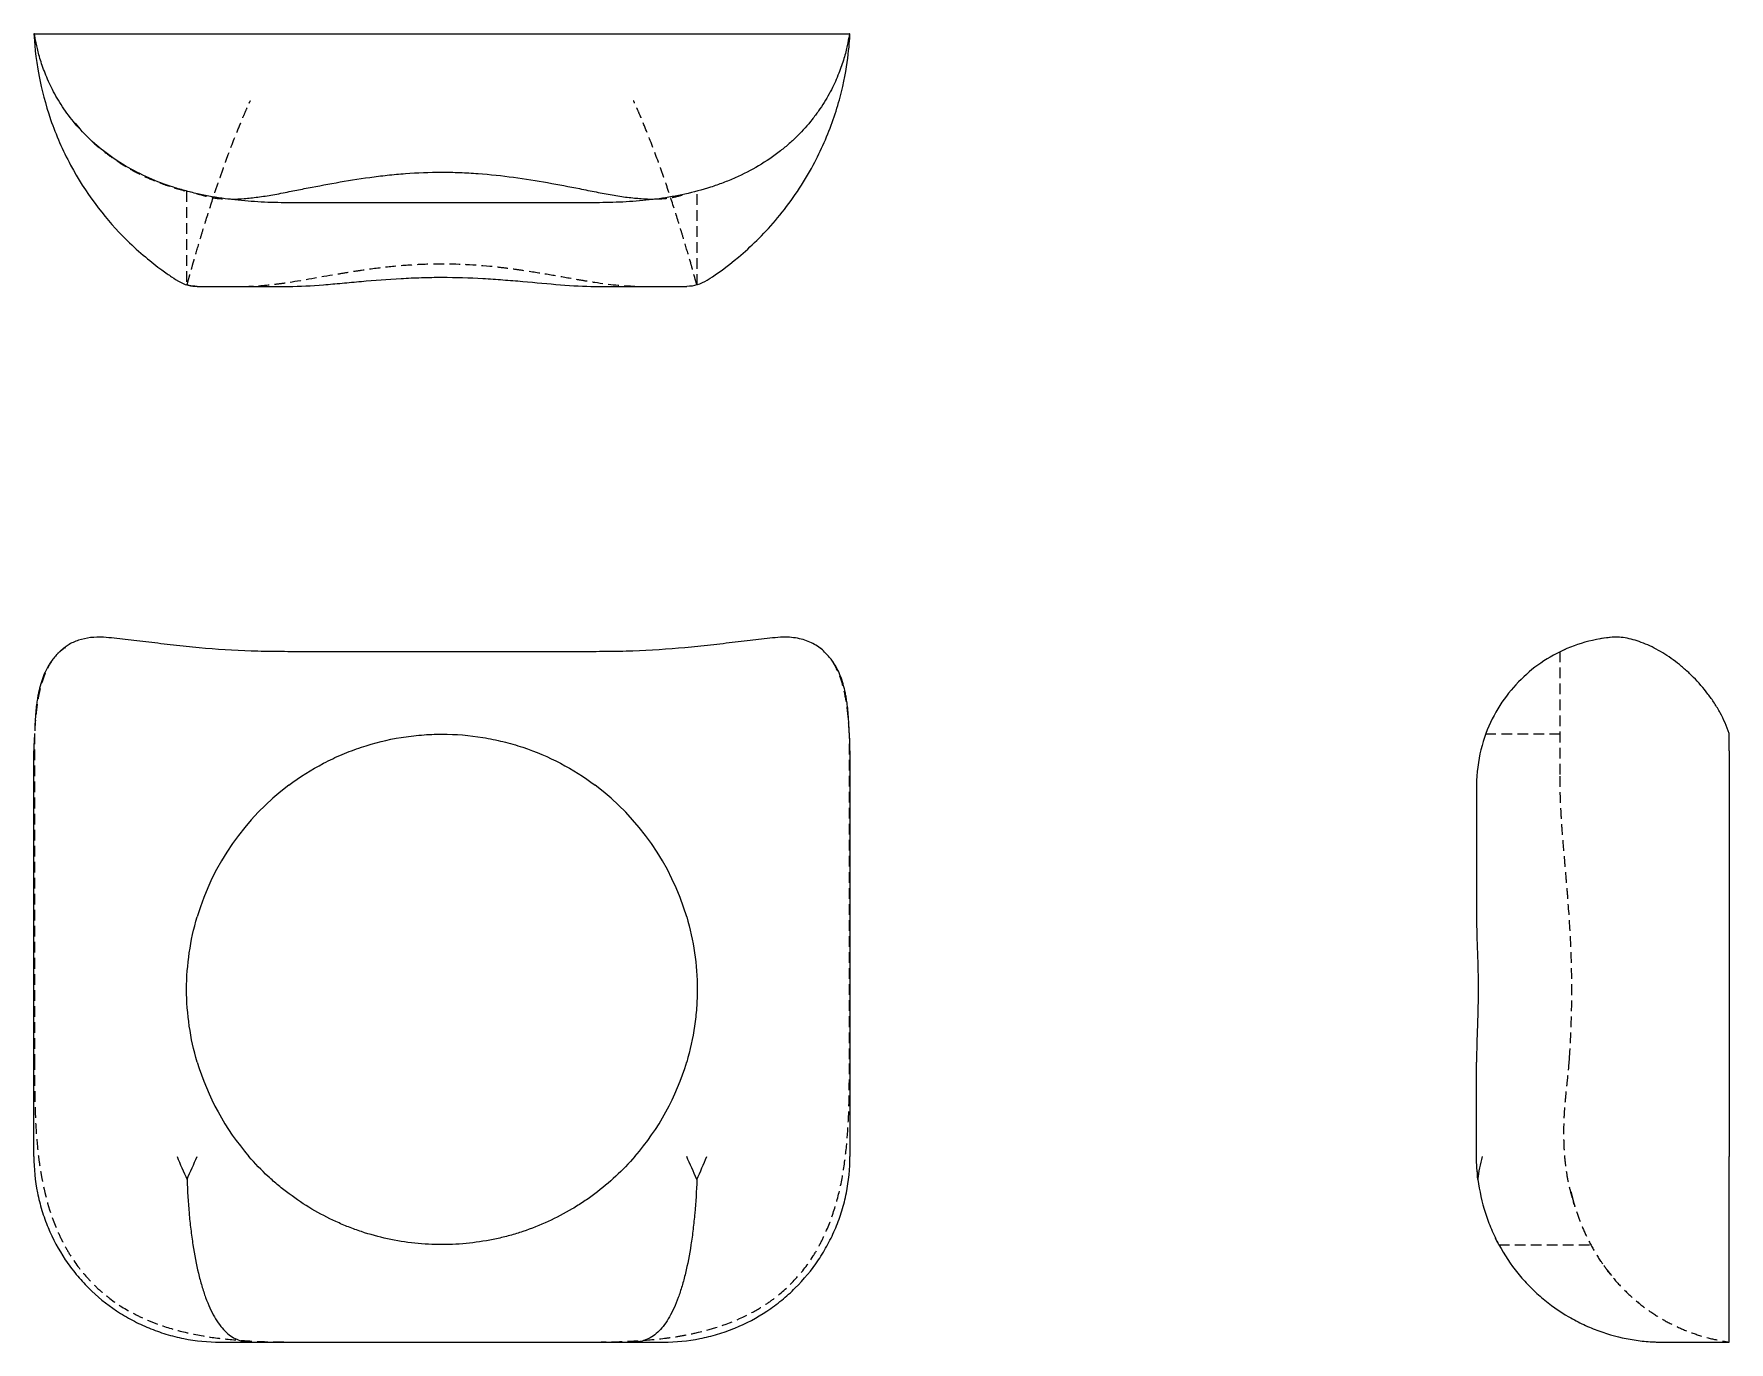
# Model space of a CAD drawing. Header units: millimetres. Extents: x 34 to 236, y 15 to 171.
import ezdxf

# ---------------------------------------------------------------- set-up
doc = ezdxf.new("R2010")
doc.units = ezdxf.units.MM
doc.linetypes.add('HIDDEN', pattern=[1.905, 1.27, -0.635])

msp = doc.modelspace()

# ---------------------------------------------------------------- linework, layer by layer
at = {"color": 7, "linetype": 'HIDDEN', "lineweight": 18}
for p, q in [((34.48, 170.82), (34.48, 170.82)), ((34.56, 170.82), (34.56, 170.82)), ((131.34, 170.82), (131.34, 170.82)), ((131.41, 170.82), (131.41, 170.82)), ((52.62, 152.15), (52.62, 141.02)), ((113.27, 141.01), (113.27, 152.15)), ((215.76, 82.85), (215.76, 97.43)), ((34.56, 87.71), (34.54, 87.5)), ((34.56, 87.71), (34.56, 49.03)), ((131.35, 87.49), (131.34, 87.71)), ((131.34, 49.03), (131.34, 87.71)), ((215.76, 87.63), (206.9, 87.63)), ((206.01, 34.69), (205.89, 35.93)), ((217.03, 33.28), (217.39, 31.96)), ((217.36, 32.05), (217.44, 31.77)), ((217.44, 31.77), (217.36, 32.03)), ((217.44, 31.77), (217.53, 31.51)), ((208.47, 26.98), (219.39, 26.98)), ((221.27, 24.05), (221.85, 23.33)), ((224.98, 20.18), (225.18, 20.01)), ((66.6, 15.41), (99.29, 15.41))]:
    msp.add_line(p, q, dxfattribs=at)
at = {"color": 7, "linetype": 'Continuous', "lineweight": 25}
for p, q in [((66.6, 170.82), (99.29, 170.82)), ((39.37, 160.21), (39.97, 159.5)), ((99.29, 150.76), (66.6, 150.76)), ((53.88, 140.83), (64.75, 140.83)), ((101.14, 140.83), (112.02, 140.83)), ((99.29, 97.43), (66.6, 97.43)), ((34.48, 37.46), (34.48, 85.65)), ((131.41, 85.65), (131.41, 37.46)), ((235.82, 85.65), (235.82, 37.46)), ((205.83, 81.57), (205.83, 65.93)), ((205.83, 37.46), (205.83, 48.68)), ((56.61, 15.41), (60.19, 15.41)), ((60.19, 15.41), (105.71, 15.41)), ((105.71, 15.41), (109.28, 15.41)), ((227.89, 15.41), (235.82, 15.41))]:
    msp.add_line(p, q, dxfattribs=at)
at = {"color": 7, "linetype": 'HIDDEN', "lineweight": 18, "flags": 128}
msp.add_lwpolyline([(235.82, 15.41), (235.82, 15.41)], dxfattribs=at)
at = {"color": 7, "linetype": 'Continuous', "lineweight": 25}
for start, end in [(126.8699, 163.4654), (16.5286, 53.1301), (196.5346, 220.8852), (319.1148, 343.4714)]:
    msp.add_arc((82.95, 57.31), 30.32, start, end, dxfattribs=at)
for points, knots in [([(34.48, 170.82), (34.53, 169.9), (34.73, 166.9), (36.29, 160.68), (37.91, 156.98), (38.84, 155.24)], [-0.8341613, -0.8341613, -0.8341613, -0.8341613, -0.4766636, -0.2383318, 0, 0, 0, 0]), ([(42.73, 156.93), (42.02, 157.49), (41.35, 158.08), (40.1, 159.32), (39.51, 159.99), (38.45, 161.32), (37.98, 162), (37.34, 163.02), (37.14, 163.36), (36.77, 164.04), (36.6, 164.37), (36.29, 165.03), (36.14, 165.35), (35.87, 165.99), (35.75, 166.31), (35.41, 167.22), (35.23, 167.8), (35.01, 168.59), (34.95, 168.84), (34.84, 169.32), (34.79, 169.54), (34.66, 170.18), (34.6, 170.54), (34.56, 170.83)], [0, 0, 0, 0, 0.125, 0.125, 0.25, 0.25, 0.375, 0.375, 0.4375, 0.4375, 0.5, 0.5, 0.5625, 0.5625, 0.625, 0.625, 0.75, 0.75, 0.8125, 0.8125, 0.875, 0.875, 1, 1, 1, 1]), ([(34.56, 170.82), (34.56, 170.82), (34.56, 170.82), (34.7, 170.82), (34.78, 170.82), (34.95, 170.82), (35.01, 170.82), (35.16, 170.82), (35.25, 170.82), (35.75, 170.82), (36.34, 170.82), (37.48, 170.82), (37.73, 170.82), (38.27, 170.82), (38.55, 170.82), (39.47, 170.82), (40.17, 170.82), (41.34, 170.82), (41.75, 170.82), (42.6, 170.82), (43.05, 170.82), (44.42, 170.82), (45.39, 170.82), (46.93, 170.82), (47.45, 170.82), (48.51, 170.82), (49.04, 170.82), (50.67, 170.82), (51.77, 170.82), (54, 170.82), (55.14, 170.82), (57.42, 170.82), (58.57, 170.82), (62, 170.82), (64.3, 170.82), (66.6, 170.82)], [0, 0, 0, 0, 0.125, 0.125, 0.1875, 0.1875, 0.21875, 0.21875, 0.25, 0.25, 0.375, 0.375, 0.40625, 0.40625, 0.4375, 0.4375, 0.5, 0.5, 0.53125, 0.53125, 0.5625, 0.5625, 0.625, 0.625, 0.65625, 0.65625, 0.6875, 0.6875, 0.75, 0.75, 0.8125, 0.8125, 0.875, 0.875, 1, 1, 1, 1]), ([(99.29, 170.82), (101.59, 170.82), (103.88, 170.82), (107.32, 170.82), (108.46, 170.82), (110.17, 170.82), (110.73, 170.82), (111.87, 170.82), (112.44, 170.82), (115.25, 170.82), (117.42, 170.82), (119.99, 170.82), (120.5, 170.82), (121.47, 170.82), (121.94, 170.82), (123.31, 170.82), (124.16, 170.82), (125.73, 170.82), (126.43, 170.82), (127.35, 170.82), (127.63, 170.82), (128.17, 170.82), (128.41, 170.82), (129.1, 170.82), (129.47, 170.82), (130.1, 170.82), (130.35, 170.82), (130.74, 170.82), (130.89, 170.82), (131.11, 170.82), (131.19, 170.82), (131.34, 170.82), (131.34, 170.82), (131.34, 170.82)], [0, 0, 0, 0, 0.125, 0.125, 0.1875, 0.1875, 0.21875, 0.21875, 0.25, 0.25, 0.375, 0.375, 0.40625, 0.40625, 0.4375, 0.4375, 0.5, 0.5, 0.5625, 0.5625, 0.59375, 0.59375, 0.625, 0.625, 0.6875, 0.6875, 0.75, 0.75, 0.8125, 0.8125, 0.875, 0.875, 1, 1, 1, 1]), ([(131.34, 170.83), (131.29, 170.54), (131.23, 170.18), (131.11, 169.55), (131.06, 169.32), (130.94, 168.84), (130.88, 168.58), (130.66, 167.78), (130.48, 167.21), (130.14, 166.3), (130.02, 165.99), (129.75, 165.34), (129.6, 165.02), (129.13, 164.03), (128.76, 163.36), (128.13, 162.35), (127.91, 162.01), (127.43, 161.33), (127.18, 160.99), (126.38, 159.98), (125.8, 159.34), (124.87, 158.4), (124.54, 158.1), (123.87, 157.5), (123.52, 157.21), (123.16, 156.94)], [0, 0, 0, 0, 0.125, 0.125, 0.1875, 0.1875, 0.25, 0.25, 0.375, 0.375, 0.4375, 0.4375, 0.5, 0.5, 0.625, 0.625, 0.6875, 0.6875, 0.75, 0.75, 0.875, 0.875, 0.9375, 0.9375, 1, 1, 1, 1]), ([(127.05, 155.24), (127.99, 156.98), (129.19, 159.76), (130.55, 164.25), (131.25, 168.22), (131.38, 170.21), (131.41, 170.82)], [4.1173517, 4.1173517, 4.1173517, 4.1173517, 4.3556808, 4.4748454, 4.7131745, 4.9515036, 4.9515036, 4.9515036, 4.9515036]), ([(38.84, 155.24), (40.59, 151.98), (44.23, 147.21), (48.15, 143.92), (49.99, 142.55), (51.05, 141.82), (51.49, 141.54), (51.49, 141.54)], [0, 0, 0, 0, 0.444014, 0.740024, 0.777025, 0.888029, 1.036034, 1.036034, 1.036034, 1.036034]), ([(66.6, 150.76), (65.55, 150.76), (64.5, 150.76), (62.4, 150.8), (61.35, 150.85), (58.22, 151.07), (56.15, 151.34), (53.59, 151.9), (53.08, 152.03), (52.07, 152.3), (51.56, 152.45), (50.05, 152.93), (49.07, 153.3), (47.17, 154.15), (46.24, 154.62), (44.44, 155.69), (43.57, 156.28), (42.73, 156.93)], [0, 0, 0, 0, 0.125, 0.125, 0.25, 0.25, 0.5, 0.5, 0.5625, 0.5625, 0.625, 0.625, 0.75, 0.75, 0.875, 0.875, 1, 1, 1, 1]), ([(123.16, 156.94), (122.33, 156.28), (121.46, 155.69), (119.66, 154.63), (118.74, 154.15), (117.31, 153.52), (116.82, 153.32), (115.84, 152.95), (115.35, 152.77), (113.84, 152.29), (112.83, 152.02), (109.78, 151.35), (107.71, 151.07), (104.56, 150.85), (103.51, 150.81), (101.4, 150.76), (100.35, 150.76), (99.29, 150.76)], [0, 0, 0, 0, 0.125, 0.125, 0.25, 0.25, 0.3125, 0.3125, 0.375, 0.375, 0.5, 0.5, 0.75, 0.75, 0.875, 0.875, 1, 1, 1, 1]), ([(114.4, 141.54), (114.4, 141.54), (115.21, 142.03), (118.66, 144.52), (123.15, 149.05), (125.89, 153.07), (127.05, 155.24)], [0, 0, 0, 0, 0.148003, 0.44401, 0.740016, 1.036023, 1.036023, 1.036023, 1.036023]), ([(66.6, 152.44), (67.82, 152.67), (69.07, 152.92), (71.66, 153.38), (72.99, 153.59), (75.05, 153.88), (75.75, 153.96), (77.17, 154.12), (77.89, 154.18), (80.03, 154.34), (81.46, 154.4), (83.62, 154.4), (84.34, 154.39), (85.79, 154.33), (86.51, 154.29), (88.68, 154.13), (90.09, 153.98), (92.84, 153.6), (94.18, 153.39), (96.81, 152.92), (98.07, 152.67), (99.29, 152.44)], [0, 0, 0, 0, 0.125, 0.125, 0.25, 0.25, 0.3125, 0.3125, 0.375, 0.375, 0.5, 0.5, 0.5625, 0.5625, 0.625, 0.625, 0.75, 0.75, 0.875, 0.875, 1, 1, 1, 1]), ([(57.64, 151.22), (57.76, 151.22), (58.31, 151.19), (59.45, 151.26), (61.07, 151.42), (62.86, 151.7), (64.71, 152.06), (66, 152.32), (66.6, 152.44)], [0, 0, 0, 0, 0.0538317, 0.2431998, 0.4341352, 0.6299336, 0.8273329, 1, 1, 1, 1]), ([(99.29, 152.44), (99.96, 152.3), (101.3, 152.04), (103.19, 151.67), (104.99, 151.4), (106.61, 151.25), (107.74, 151.19), (108.27, 151.22), (108.39, 151.22)], [0, 0, 0, 0, 0.188266, 0.377748, 0.571453, 0.766862, 0.94959, 1, 1, 1, 1]), ([(51.49, 141.54), (51.89, 141.28), (52.68, 140.94), (53.52, 140.83), (53.88, 140.83)], [0, 0, 0, 0, 0.571429, 1, 1, 1, 1]), ([(53.88, 140.83), (53.46, 140.83), (53.15, 140.89), (52.73, 140.98), (52.62, 141.02), (52.62, 141.02)], [0, 0, 0, 0, 0.5, 0.5, 1, 1, 1, 1]), ([(64.75, 140.83), (66.07, 140.83), (67.45, 140.91), (69.6, 141.08), (70.33, 141.15), (71.83, 141.28), (72.6, 141.35), (74.92, 141.56), (76.49, 141.68), (78.89, 141.81), (79.7, 141.85), (80.92, 141.88), (81.33, 141.89), (82.14, 141.91), (82.56, 141.91), (84.6, 141.91), (86.22, 141.86), (88.62, 141.73), (89.41, 141.67), (90.59, 141.58), (90.99, 141.55), (91.77, 141.49), (92.16, 141.45), (94.1, 141.28), (95.59, 141.14), (98.45, 140.91), (99.82, 140.83), (101.14, 140.83)], [0, 0, 0, 0, 0.125, 0.125, 0.1875, 0.1875, 0.25, 0.25, 0.375, 0.375, 0.4375, 0.4375, 0.46875, 0.46875, 0.5, 0.5, 0.625, 0.625, 0.6875, 0.6875, 0.71875, 0.71875, 0.75, 0.75, 0.875, 0.875, 1, 1, 1, 1]), ([(114.4, 141.54), (114.05, 141.31), (113.66, 141.13), (112.86, 140.89), (112.44, 140.83), (112.02, 140.83)], [0, 0, 0, 0, 0.5, 0.5, 1, 1, 1, 1]), ([(42.73, 99.14), (42.22, 99.15), (41.17, 99.16), (39.77, 98.81), (38.74, 98.39), (38.25, 97.98), (38.11, 97.86)], [0, 0, 0, 0, 0.286519, 0.580982, 0.876469, 1, 1, 1, 1]), ([(66.6, 97.43), (65.55, 97.43), (64.5, 97.43), (62.4, 97.45), (61.35, 97.47), (58.22, 97.58), (56.15, 97.71), (53.59, 97.94), (53.08, 97.99), (52.07, 98.09), (51.56, 98.15), (50.05, 98.32), (49.07, 98.44), (47.17, 98.67), (46.24, 98.79), (44.44, 98.99), (43.57, 99.08), (42.73, 99.14)], [0, 0, 0, 0, 0.125, 0.125, 0.25, 0.25, 0.5, 0.5, 0.5625, 0.5625, 0.625, 0.625, 0.75, 0.75, 0.875, 0.875, 1, 1, 1, 1]), ([(123.16, 99.14), (122.33, 99.08), (121.46, 98.99), (119.66, 98.79), (118.74, 98.67), (117.31, 98.5), (116.82, 98.44), (115.84, 98.32), (115.35, 98.26), (113.84, 98.09), (112.83, 97.99), (109.78, 97.71), (107.71, 97.58), (104.56, 97.47), (103.51, 97.45), (101.4, 97.43), (100.35, 97.43), (99.29, 97.43)], [0, 0, 0, 0, 0.125, 0.125, 0.25, 0.25, 0.3125, 0.3125, 0.375, 0.375, 0.5, 0.5, 0.75, 0.75, 0.875, 0.875, 1, 1, 1, 1]), ([(128.03, 97.71), (127.81, 97.87), (127.39, 98.21), (126.65, 98.58), (125.84, 98.88), (124.96, 99.08), (124.06, 99.17), (123.44, 99.15), (123.16, 99.14)], [0, 0, 0, 0, 0.1690868, 0.3369444, 0.5047878, 0.6790487, 0.853282, 1, 1, 1, 1]), ([(221.94, 99.14), (219.39, 98.92), (214.67, 97.38), (209.34, 92.85), (206.42, 87.34), (205.83, 83.02), (205.83, 81.57)], [0, 0, 0, 0, 0.296006, 0.592013, 0.888019, 1.036023, 1.036023, 1.036023, 1.036023]), ([(221.94, 99.14), (221.49, 99.09), (220.94, 99.04), (220.49, 98.95), (220.4, 98.93)], [0, 0, 0, 0, 0.813894, 1, 1, 1, 1]), ([(235.83, 87.71), (235.54, 88.57), (235.18, 89.38), (234.55, 90.56), (234.32, 90.94), (233.84, 91.69), (233.58, 92.05), (232.78, 93.11), (232.21, 93.77), (231.3, 94.69), (230.99, 94.98), (230.34, 95.55), (230.02, 95.83), (229.03, 96.59), (228.36, 97.05), (227.35, 97.64), (227.01, 97.82), (226.33, 98.16), (225.99, 98.31), (224.98, 98.71), (224.34, 98.9), (223.4, 99.08), (223.1, 99.13), (222.5, 99.17), (222.21, 99.16), (221.94, 99.14)], [0, 0, 0, 0, 0.125, 0.125, 0.1875, 0.1875, 0.25, 0.25, 0.375, 0.375, 0.4375, 0.4375, 0.5, 0.5, 0.625, 0.625, 0.6875, 0.6875, 0.75, 0.75, 0.875, 0.875, 0.9375, 0.9375, 1, 1, 1, 1]), ([(38.08, 97.89), (37.99, 97.82), (37.77, 97.66), (37.26, 97.19), (36.58, 96.4), (35.95, 95.35), (35.52, 94.32), (35.21, 93.36), (35.02, 92.51), (34.88, 91.76), (34.78, 91.08), (34.69, 90.19), (34.62, 89.19), (34.59, 88.45), (34.58, 88.11)], [0, 0, 0, 0, 0.033481, 0.071843, 0.187462, 0.316723, 0.412799, 0.512455, 0.609696, 0.660102, 0.72682, 0.811898, 0.915039, 1, 1, 1, 1]), ([(131.31, 88.17), (131.3, 88.49), (131.27, 89.21), (131.2, 90.2), (131.1, 91.09), (131, 91.78), (130.9, 92.36), (130.79, 92.88), (130.62, 93.54), (130.37, 94.34), (129.94, 95.35), (129.31, 96.42), (128.55, 97.26), (128.01, 97.76), (127.76, 97.92), (127.73, 97.94)], [0, 0, 0, 0, 0.080198, 0.182833, 0.268265, 0.335267, 0.386024, 0.434761, 0.483846, 0.581375, 0.674742, 0.801531, 0.920774, 0.988915, 1, 1, 1, 1]), ([(215.82, 97.46), (215.82, 97.46), (215.73, 97.42), (215.74, 97.42), (215.76, 97.43)], [0, 0, 0, 0, 0.074065, 1, 1, 1, 1]), ([(216.41, 97.73), (216.39, 97.72), (216.3, 97.68), (216.26, 97.66), (216.23, 97.65)], [0, 0, 0, 0, 0.247473, 1, 1, 1, 1]), ([(34.54, 87.5), (34.54, 87.4), (34.52, 87.13), (34.5, 86.68), (34.48, 86.17), (34.48, 85.83), (34.48, 85.65)], [0, 0, 0, 0, 0.164651, 0.442793, 0.721354, 1, 1, 1, 1]), ([(64.75, 81.57), (66.07, 82.55), (67.45, 83.42), (69.6, 84.55), (70.33, 84.89), (71.83, 85.53), (72.6, 85.82), (74.92, 86.59), (76.49, 86.98), (78.89, 87.37), (79.7, 87.47), (80.92, 87.56), (81.33, 87.59), (82.14, 87.62), (82.56, 87.63), (84.6, 87.63), (86.22, 87.5), (88.62, 87.11), (89.41, 86.94), (90.59, 86.65), (90.99, 86.55), (91.77, 86.32), (92.16, 86.2), (94.1, 85.55), (95.59, 84.92), (98.45, 83.42), (99.82, 82.55), (101.14, 81.57)], [0, 0, 0, 0, 0.125, 0.125, 0.1875, 0.1875, 0.25, 0.25, 0.375, 0.375, 0.4375, 0.4375, 0.46875, 0.46875, 0.5, 0.5, 0.625, 0.625, 0.6875, 0.6875, 0.71875, 0.71875, 0.75, 0.75, 0.875, 0.875, 1, 1, 1, 1]), ([(131.41, 85.65), (131.41, 85.83), (131.41, 86.17), (131.4, 86.68), (131.38, 87.12), (131.36, 87.39), (131.35, 87.49)], [0, 0, 0, 0, 0.280048, 0.560166, 0.840605, 1, 1, 1, 1]), ([(53.88, 48.68), (53.46, 50.09), (53.15, 51.51), (52.73, 54.38), (52.62, 55.84), (52.62, 58.78), (52.73, 60.23), (53.15, 63.11), (53.46, 64.53), (53.88, 65.94)], [0, 0, 0, 0, 0.25, 0.25, 0.5, 0.5, 0.75, 0.75, 1, 1, 1, 1]), ([(112.02, 65.93), (112.43, 64.53), (112.75, 63.1), (113.16, 60.23), (113.27, 58.78), (113.27, 56.58), (113.24, 55.85), (113.14, 54.39), (113.06, 53.67), (112.75, 51.51), (112.43, 50.09), (112.02, 48.68)], [0, 0, 0, 0, 0.25, 0.25, 0.5, 0.5, 0.625, 0.625, 0.75, 0.75, 1, 1, 1, 1]), ([(205.83, 65.93), (205.83, 64.53), (205.89, 63.1), (205.98, 60.23), (206.02, 58.78), (206.02, 56.58), (206.01, 55.85), (205.98, 54.39), (205.96, 53.67), (205.89, 51.51), (205.83, 50.09), (205.83, 48.68)], [0, 0, 0, 0, 0.25, 0.25, 0.5, 0.5, 0.625, 0.625, 0.75, 0.75, 1, 1, 1, 1]), ([(34.48, 37.46), (34.48, 36), (34.63, 34.57), (35.05, 32.45), (35.22, 31.75), (35.65, 30.36), (35.89, 29.67), (36.73, 27.67), (37.41, 26.4), (38.41, 24.9), (38.62, 24.61), (39.05, 24.02), (39.28, 23.74), (39.97, 22.89), (40.46, 22.36), (41.99, 20.83), (43.1, 19.92), (44.61, 18.92), (44.92, 18.72), (45.55, 18.35), (45.86, 18.17), (46.82, 17.66), (47.47, 17.36), (48.8, 16.81), (49.48, 16.57), (50.86, 16.15), (51.57, 15.97), (53.71, 15.55), (55.15, 15.41), (56.61, 15.41)], [0, 0, 0, 0, 0.125, 0.125, 0.1875, 0.1875, 0.25, 0.25, 0.375, 0.375, 0.40625, 0.40625, 0.4375, 0.4375, 0.5, 0.5, 0.625, 0.625, 0.65625, 0.65625, 0.6875, 0.6875, 0.75, 0.75, 0.8125, 0.8125, 0.875, 0.875, 1, 1, 1, 1]), ([(105.87, 37.46), (104.43, 35.79), (102.84, 34.32), (100.69, 32.71), (100.25, 32.4), (99.35, 31.8), (98.89, 31.51), (97.49, 30.68), (96.53, 30.18), (94.58, 29.28), (93.58, 28.89), (92.05, 28.38), (91.53, 28.22), (90.48, 27.93), (89.95, 27.8), (87.29, 27.22), (85.15, 26.99), (81.9, 26.98), (80.81, 27.04), (78.63, 27.27), (77.55, 27.45), (75.44, 27.91), (74.4, 28.19), (72.87, 28.7), (72.36, 28.89), (71.35, 29.28), (70.85, 29.5), (68.39, 30.62), (66.55, 31.71), (64.38, 33.33), (63.96, 33.66), (63.12, 34.36), (62.71, 34.72), (61.5, 35.84), (60.74, 36.63), (60.02, 37.46)], [0, 0, 0, 0, 0.125, 0.125, 0.15625, 0.15625, 0.1875, 0.1875, 0.25, 0.25, 0.3125, 0.3125, 0.34375, 0.34375, 0.375, 0.375, 0.5, 0.5, 0.5625, 0.5625, 0.625, 0.625, 0.6875, 0.6875, 0.71875, 0.71875, 0.75, 0.75, 0.875, 0.875, 0.90625, 0.90625, 0.9375, 0.9375, 1, 1, 1, 1]), ([(109.28, 15.41), (110.74, 15.41), (112.17, 15.55), (114.29, 15.96), (114.99, 16.14), (116.38, 16.55), (117.07, 16.8), (119.08, 17.62), (120.35, 18.3), (122.15, 19.49), (122.74, 19.92), (123.87, 20.85), (124.4, 21.33), (125.94, 22.86), (126.85, 23.96), (128.07, 25.77), (128.44, 26.4), (129.13, 27.67), (129.75, 28.97), (130.24, 30.33), (130.66, 31.71), (130.84, 32.41), (131.27, 34.56), (131.41, 36), (131.41, 37.46)], [0, 0, 0, 0, 0.125, 0.125, 0.1875, 0.1875, 0.25, 0.25, 0.375, 0.375, 0.4375, 0.4375, 0.5, 0.5, 0.625, 0.625, 0.6875, 0.6875, 0.75, 0.8125, 0.8125, 0.875, 0.875, 1, 1, 1, 1]), ([(235.82, 15.41), (235.82, 15.41), (235.82, 15.55), (235.82, 15.96), (235.82, 16.14), (235.82, 16.55), (235.82, 16.8), (235.82, 17.62), (235.82, 18.3), (235.82, 19.49), (235.82, 19.92), (235.82, 20.85), (235.82, 21.33), (235.82, 22.86), (235.82, 23.96), (235.82, 25.77), (235.82, 26.4), (235.82, 27.67), (235.82, 28.97), (235.82, 30.33), (235.82, 31.71), (235.82, 32.41), (235.82, 34.56), (235.82, 36), (235.82, 37.46)], [0, 0, 0, 0, 0.125, 0.125, 0.1875, 0.1875, 0.25, 0.25, 0.375, 0.375, 0.4375, 0.4375, 0.5, 0.5, 0.625, 0.625, 0.6875, 0.6875, 0.75, 0.8125, 0.8125, 0.875, 0.875, 1, 1, 1, 1]), ([(52.67, 34.74), (52.72, 33.36), (52.8, 32.03), (52.97, 30.08), (53.04, 29.44), (53.19, 28.18), (53.28, 27.56), (53.56, 25.76), (53.77, 24.64), (54.15, 23.07), (54.28, 22.56), (54.57, 21.59), (54.72, 21.13), (55.2, 19.83), (55.54, 19.06), (56.11, 18.07), (56.31, 17.76), (56.72, 17.2), (56.94, 16.95), (57.59, 16.29), (58.06, 15.96), (58.82, 15.63), (59.08, 15.54), (59.49, 15.46), (59.62, 15.44), (59.83, 15.42), (59.9, 15.41), (60.04, 15.41), (60.12, 15.41), (60.19, 15.41)], [0, 0, 0, 0, 0.125, 0.125, 0.1875, 0.1875, 0.25, 0.25, 0.375, 0.375, 0.4375, 0.4375, 0.5, 0.5, 0.625, 0.625, 0.6875, 0.6875, 0.75, 0.75, 0.875, 0.875, 0.9375, 0.9375, 0.96875, 0.96875, 0.984375, 0.984375, 1, 1, 1, 1]), ([(113.22, 34.74), (113.18, 33.36), (113.09, 32.03), (112.92, 30.08), (112.85, 29.44), (112.7, 28.18), (112.62, 27.56), (112.34, 25.76), (112.12, 24.64), (111.74, 23.07), (111.61, 22.56), (111.32, 21.59), (111.17, 21.13), (110.7, 19.83), (110.35, 19.06), (109.78, 18.07), (109.58, 17.76), (109.17, 17.2), (108.96, 16.95), (108.3, 16.29), (107.83, 15.96), (107.07, 15.63), (106.81, 15.54), (106.41, 15.46), (106.27, 15.44), (106.06, 15.42), (105.99, 15.41), (105.85, 15.41), (105.78, 15.41), (105.71, 15.41)], [0, 0, 0, 0, 0.125, 0.125, 0.1875, 0.1875, 0.25, 0.25, 0.375, 0.375, 0.4375, 0.4375, 0.5, 0.5, 0.625, 0.625, 0.6875, 0.6875, 0.75, 0.75, 0.875, 0.875, 0.9375, 0.9375, 0.96875, 0.96875, 0.984375, 0.984375, 1, 1, 1, 1]), ([(206, 34.74), (206.17, 33.36), (206.47, 32.03), (207.09, 30.08), (207.33, 29.44), (207.87, 28.18), (208.17, 27.56), (209.14, 25.76), (209.89, 24.64), (211.16, 23.07), (211.61, 22.56), (212.56, 21.59), (213.05, 21.13), (214.57, 19.83), (215.65, 19.06), (217.37, 18.07), (217.96, 17.76), (219.15, 17.2), (219.75, 16.95), (221.58, 16.29), (222.82, 15.96), (224.72, 15.63), (225.36, 15.54), (226.31, 15.46), (226.62, 15.44), (227.1, 15.42), (227.26, 15.41), (227.57, 15.41), (227.73, 15.41), (227.89, 15.41)], [0, 0, 0, 0, 0.125, 0.125, 0.1875, 0.1875, 0.25, 0.25, 0.375, 0.375, 0.4375, 0.4375, 0.5, 0.5, 0.625, 0.625, 0.6875, 0.6875, 0.75, 0.75, 0.875, 0.875, 0.9375, 0.9375, 0.96875, 0.96875, 0.984375, 0.984375, 1, 1, 1, 1])]:
    msp.add_open_spline(points, degree=3, knots=knots, dxfattribs=at)
for points in [[(34.56, 170.82), (34.5, 170.82), (34.48, 170.82), (34.48, 170.82)], [(131.41, 170.82), (131.41, 170.82), (131.39, 170.82), (131.34, 170.82)], [(235.82, 85.65), (235.82, 86.34), (235.82, 87.03), (235.82, 87.71)], [(51.49, 37.46), (51.85, 36.55), (52.25, 35.64), (52.67, 34.74)], [(52.67, 34.74), (53.07, 35.65), (53.47, 36.55), (53.88, 37.46)], [(113.22, 34.74), (112.83, 35.65), (112.42, 36.55), (112.02, 37.46)], [(113.22, 34.74), (113.64, 35.64), (114.04, 36.55), (114.4, 37.46)], [(206, 34.74), (205.89, 35.65), (205.83, 36.55), (205.83, 37.46)], [(206, 34.74), (206.12, 35.64), (206.3, 36.55), (206.54, 37.46)]]:
    msp.add_open_spline(points, degree=3, dxfattribs=at)
at = {"color": 7, "linetype": 'HIDDEN', "lineweight": 18}
for points, knots in [([(52.67, 141), (52.72, 141.17), (52.8, 141.47), (52.97, 142.09), (53.04, 142.33), (53.19, 142.87), (53.28, 143.17), (53.56, 144.14), (53.77, 144.89), (54.15, 146.16), (54.28, 146.61), (54.57, 147.56), (54.72, 148.05), (55.2, 149.57), (55.54, 150.65), (56.11, 152.37), (56.31, 152.96), (56.72, 154.15), (56.94, 154.75), (57.59, 156.58), (58.06, 157.82), (58.82, 159.72), (59.08, 160.36), (59.49, 161.31), (59.62, 161.62), (59.83, 162.1), (59.9, 162.26), (60.04, 162.57), (60.12, 162.73), (60.19, 162.89)], [0, 0, 0, 0, 0.125, 0.125, 0.1875, 0.1875, 0.25, 0.25, 0.375, 0.375, 0.4375, 0.4375, 0.5, 0.5, 0.625, 0.625, 0.6875, 0.6875, 0.75, 0.75, 0.875, 0.875, 0.9375, 0.9375, 0.96875, 0.96875, 0.984375, 0.984375, 1, 1, 1, 1]), ([(113.22, 141), (113.18, 141.17), (113.09, 141.47), (112.92, 142.09), (112.85, 142.33), (112.7, 142.87), (112.62, 143.17), (112.34, 144.14), (112.12, 144.89), (111.74, 146.16), (111.61, 146.61), (111.32, 147.56), (111.17, 148.05), (110.7, 149.57), (110.35, 150.65), (109.78, 152.37), (109.58, 152.96), (109.17, 154.15), (108.96, 154.75), (108.3, 156.58), (107.83, 157.82), (107.07, 159.72), (106.81, 160.36), (106.41, 161.31), (106.27, 161.62), (106.06, 162.1), (105.99, 162.26), (105.85, 162.57), (105.78, 162.73), (105.71, 162.89)], [0, 0, 0, 0, 0.125, 0.125, 0.1875, 0.1875, 0.25, 0.25, 0.375, 0.375, 0.4375, 0.4375, 0.5, 0.5, 0.625, 0.625, 0.6875, 0.6875, 0.75, 0.75, 0.875, 0.875, 0.9375, 0.9375, 0.96875, 0.96875, 0.984375, 0.984375, 1, 1, 1, 1]), ([(41.34, 158.13), (41.41, 158.05), (41.95, 157.52), (43.01, 156.68), (44.55, 155.57), (46.19, 154.59), (47.92, 153.73), (49.92, 152.93), (51.65, 152.36), (52.81, 152.1), (53.14, 152.03)], [0, 0, 0, 0, 0.024039, 0.173231, 0.316026, 0.453012, 0.588828, 0.729378, 0.925076, 1, 1, 1, 1]), ([(53.77, 151.86), (54.02, 151.8), (54.5, 151.67), (55.47, 151.4), (56.5, 151.24), (57.3, 151.23), (57.64, 151.22)], [0, 0, 0, 0, 0.263936, 0.529686, 0.800615, 1, 1, 1, 1]), ([(108.39, 151.22), (108.7, 151.23), (109.34, 151.25), (110.17, 151.36), (110.92, 151.53), (111.58, 151.72), (111.94, 151.82), (112.12, 151.86)], [0, 0, 0, 0, 0.192245, 0.392217, 0.593084, 0.796155, 1, 1, 1, 1]), ([(105.87, 140.83), (104.43, 140.83), (102.84, 141.02), (100.69, 141.35), (100.25, 141.42), (99.35, 141.57), (98.89, 141.65), (97.49, 141.89), (96.53, 142.07), (94.58, 142.4), (93.58, 142.56), (92.05, 142.79), (91.53, 142.86), (90.48, 143), (89.95, 143.06), (87.29, 143.35), (85.15, 143.48), (81.9, 143.48), (80.81, 143.45), (78.63, 143.33), (77.55, 143.24), (75.44, 143.01), (74.4, 142.87), (72.87, 142.65), (72.36, 142.57), (71.35, 142.4), (70.85, 142.32), (68.39, 141.9), (66.55, 141.56), (64.38, 141.22), (63.96, 141.16), (63.12, 141.05), (62.71, 141), (61.5, 140.88), (60.74, 140.83), (60.02, 140.83)], [0, 0, 0, 0, 0.125, 0.125, 0.15625, 0.15625, 0.1875, 0.1875, 0.25, 0.25, 0.3125, 0.3125, 0.34375, 0.34375, 0.375, 0.375, 0.5, 0.5, 0.5625, 0.5625, 0.625, 0.625, 0.6875, 0.6875, 0.71875, 0.71875, 0.75, 0.75, 0.875, 0.875, 0.90625, 0.90625, 0.9375, 0.9375, 1, 1, 1, 1]), ([(38.11, 97.86), (37.89, 97.7), (37.27, 97.26), (36.49, 96.22), (35.72, 94.74), (35.25, 93.23), (34.96, 91.81), (34.79, 90.59), (34.65, 89.24), (34.59, 88.22), (34.56, 87.71)], [0, 0, 0, 0, 0.086267, 0.243425, 0.403953, 0.587066, 0.681205, 0.775343, 0.887064, 1, 1, 1, 1]), ([(131.34, 87.71), (131.29, 88.38), (131.21, 89.75), (130.96, 91.73), (130.54, 93.66), (129.97, 95.16), (129.41, 96.18), (129.07, 96.61), (128.93, 96.79)], [0, 0, 0, 0, 0.179452, 0.362572, 0.576186, 0.794955, 0.911016, 1, 1, 1, 1]), ([(216.86, 49.03), (216.97, 50.6), (217.05, 52.18), (217.14, 55.36), (217.16, 56.97), (217.13, 59.39), (217.11, 60.21), (217.06, 61.82), (217.03, 62.62), (216.91, 64.98), (216.8, 66.52), (216.63, 68.79), (216.57, 69.54), (216.44, 71), (216.38, 71.72), (216.2, 73.81), (216.09, 75.13), (215.95, 77.02), (215.91, 77.63), (215.85, 78.81), (215.82, 79.37), (215.76, 80.99), (215.76, 81.97), (215.76, 82.85)], [0, 0, 0, 0, 0.125, 0.125, 0.25, 0.25, 0.3125, 0.3125, 0.375, 0.375, 0.5, 0.5, 0.5625, 0.5625, 0.625, 0.625, 0.75, 0.75, 0.8125, 0.8125, 0.875, 0.875, 1, 1, 1, 1]), ([(34.56, 49.03), (34.56, 46.73), (34.56, 44.43), (34.7, 40.99), (34.78, 39.85), (34.95, 38.13), (35.01, 37.56), (35.16, 36.42), (35.25, 35.85), (35.75, 33.01), (36.34, 30.8), (37.48, 28.16), (37.73, 27.63), (38.27, 26.61), (38.55, 26.11), (39.47, 24.66), (40.17, 23.75), (41.34, 22.48), (41.75, 22.07), (42.6, 21.29), (43.05, 20.93), (44.42, 19.89), (45.39, 19.29), (46.93, 18.49), (47.45, 18.24), (48.51, 17.79), (49.04, 17.59), (50.67, 17.03), (51.77, 16.72), (54, 16.23), (55.14, 16.03), (57.42, 15.74), (58.57, 15.64), (62, 15.42), (64.3, 15.41), (66.6, 15.41)], [0, 0, 0, 0, 0.125, 0.125, 0.1875, 0.1875, 0.21875, 0.21875, 0.25, 0.25, 0.375, 0.375, 0.40625, 0.40625, 0.4375, 0.4375, 0.5, 0.5, 0.53125, 0.53125, 0.5625, 0.5625, 0.625, 0.625, 0.65625, 0.65625, 0.6875, 0.6875, 0.75, 0.75, 0.8125, 0.8125, 0.875, 0.875, 1, 1, 1, 1]), ([(99.29, 15.41), (101.59, 15.41), (103.88, 15.42), (107.32, 15.64), (108.46, 15.74), (110.17, 15.96), (110.73, 16.04), (111.87, 16.24), (112.44, 16.35), (115.25, 16.97), (117.42, 17.69), (119.99, 19.02), (120.5, 19.31), (121.47, 19.92), (121.94, 20.24), (123.31, 21.28), (124.16, 22.05), (125.73, 23.76), (126.43, 24.67), (127.35, 26.12), (127.63, 26.62), (128.17, 27.64), (128.41, 28.16), (129.1, 29.75), (129.47, 30.84), (130.1, 33.04), (130.35, 34.15), (130.74, 36.41), (130.89, 37.55), (131.11, 39.84), (131.19, 40.99), (131.34, 44.43), (131.34, 46.73), (131.34, 49.03)], [0, 0, 0, 0, 0.125, 0.125, 0.1875, 0.1875, 0.21875, 0.21875, 0.25, 0.25, 0.375, 0.375, 0.40625, 0.40625, 0.4375, 0.4375, 0.5, 0.5, 0.5625, 0.5625, 0.59375, 0.59375, 0.625, 0.625, 0.6875, 0.6875, 0.75, 0.75, 0.8125, 0.8125, 0.875, 0.875, 1, 1, 1, 1]), ([(217.2, 32.59), (217.15, 32.77), (216.96, 33.42), (216.67, 34.69), (216.4, 36.43), (216.24, 38.3), (216.19, 40.27), (216.24, 42.14), (216.36, 43.91), (216.53, 45.57), (216.72, 47.27), (216.82, 48.44), (216.86, 49.03)], [0, 0, 0, 0, 0.048009, 0.167658, 0.289973, 0.413364, 0.528748, 0.645055, 0.732927, 0.821193, 0.910426, 1, 1, 1, 1]), ([(217.02, 33.27), (217.04, 33.18), (217.1, 32.92), (217.17, 32.69), (217.21, 32.55)], [0, 0, 0, 0, 0.34418, 1, 1, 1, 1]), ([(217.17, 32.74), (217.2, 32.61), (217.37, 31.88), (217.81, 30.56), (218.51, 28.75), (219.42, 26.88), (220.4, 25.21), (221.16, 24.22), (221.47, 23.82)], [0, 0, 0, 0, 0.040275, 0.225393, 0.421251, 0.628865, 0.848577, 1, 1, 1, 1]), ([(208.47, 27), (208.47, 27), (208.49, 26.96), (208.41, 27.12), (208.26, 27.39), (208.12, 27.68), (208.07, 27.79)], [0, 0, 0, 0, 0.075066, 0.455, 0.781006, 1, 1, 1, 1]), ([(220.95, 24.51), (221.1, 24.29), (221.65, 23.47), (222.77, 22.19), (224.3, 20.68), (225.97, 19.34), (227.77, 18.17), (229.67, 17.18), (231.65, 16.39), (233.71, 15.77), (235.12, 15.53), (235.82, 15.41)], [0, 0, 0, 0, 0.0443932, 0.1646586, 0.28425, 0.4034762, 0.5225739, 0.6417075, 0.7609734, 0.8804083, 1, 1, 1, 1])]:
    msp.add_open_spline(points, degree=3, knots=knots, dxfattribs=at)

doc.saveas('drawing.dxf')
